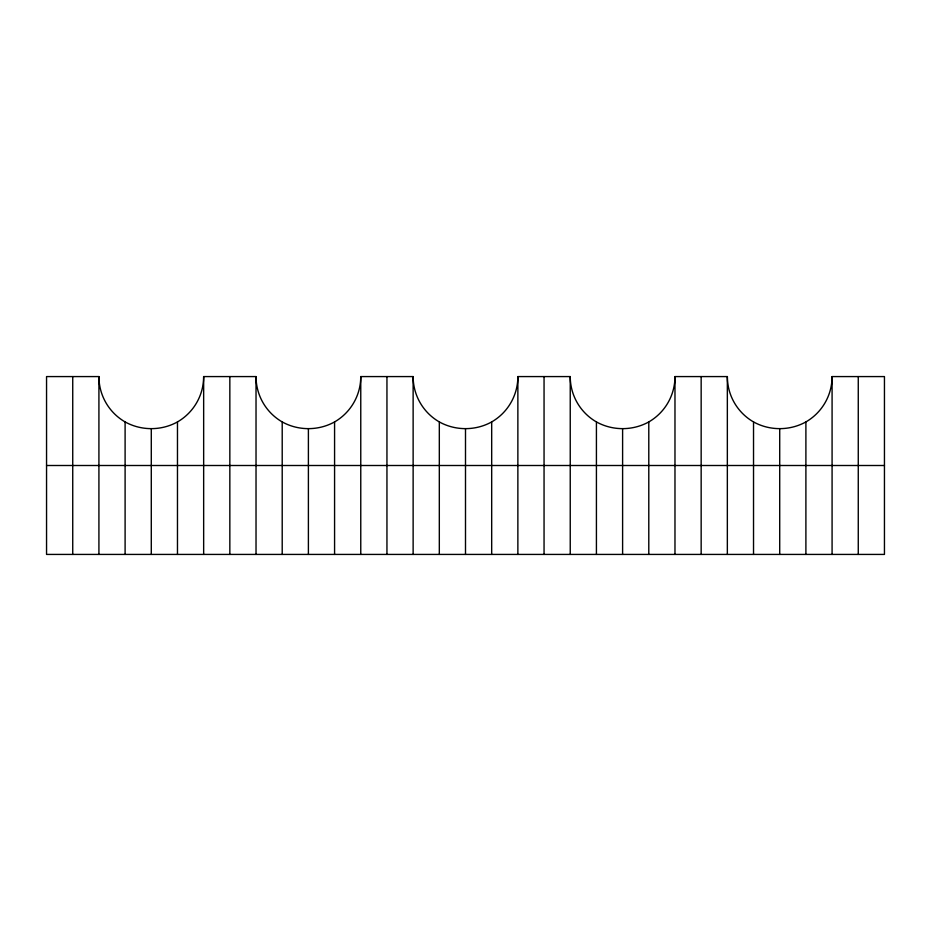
<?xml version="1.0" encoding="UTF-8"?>
<svg xmlns="http://www.w3.org/2000/svg" width="931" height="931" viewBox="0 0 931 931"><rect width="100%" height="100%" fill="white"/><g stroke="black" fill="none" stroke-linecap="round" stroke-linejoin="round"><path stroke-width="1.4" d="M282.209 554.422L282.209 421.929A52.369 52.369 0 0 1 256.025 376.578L203.656 376.578A52.369 52.369 0 0 1 177.472 421.929C161.354 430.878 141.221 430.878 125.103 421.929A52.369 52.369 0 0 1 98.919 376.578L46.55 376.578L46.55 554.422L884.45 554.422L884.45 376.578L832.081 376.578A52.369 52.369 0 0 1 805.897 421.929L805.897 554.422M439.316 554.422L439.316 421.929A52.369 52.369 0 0 1 413.131 376.578L360.763 376.578A52.369 52.369 0 0 1 334.578 421.929C318.46 430.878 298.327 430.878 282.209 421.929M596.422 554.422L596.422 421.929A52.369 52.369 0 0 1 570.238 376.578L517.869 376.578A52.369 52.369 0 0 1 491.684 421.929C475.566 430.878 455.434 430.878 439.316 421.929M753.528 554.422L753.528 421.929A52.369 52.369 0 0 1 727.344 376.578L674.975 376.578A52.369 52.369 0 0 1 648.791 421.929C632.673 430.878 612.54 430.878 596.422 421.929M805.897 421.929C789.779 430.878 769.646 430.878 753.528 421.929M46.55 465.5L884.45 465.5M858.266 376.578L858.266 554.422M832.081 376.578L832.081 554.422M779.713 428.947L779.713 554.422M727.344 376.578L727.344 554.422M701.159 376.578L701.159 554.422M674.975 376.578L674.975 554.422M648.791 421.929L648.791 554.422M622.606 428.947L622.606 554.422M570.238 376.578L570.238 554.422M544.053 376.578L544.053 554.422M517.869 376.578L517.869 554.422M491.684 421.929L491.684 554.422M465.5 428.947L465.5 554.422M413.131 376.578L413.131 554.422M386.947 376.578L386.947 554.422M360.763 376.578L360.763 554.422M334.578 421.929L334.578 554.422M308.394 428.947L308.394 554.422M256.025 376.578L256.025 554.422M229.841 376.578L229.841 554.422M203.656 376.578L203.656 554.422M177.472 421.929L177.472 554.422M151.287 428.947L151.287 554.422M125.103 421.929L125.103 554.422M98.919 376.578L98.919 554.422M72.734 376.578L72.734 554.422"/></g></svg>
